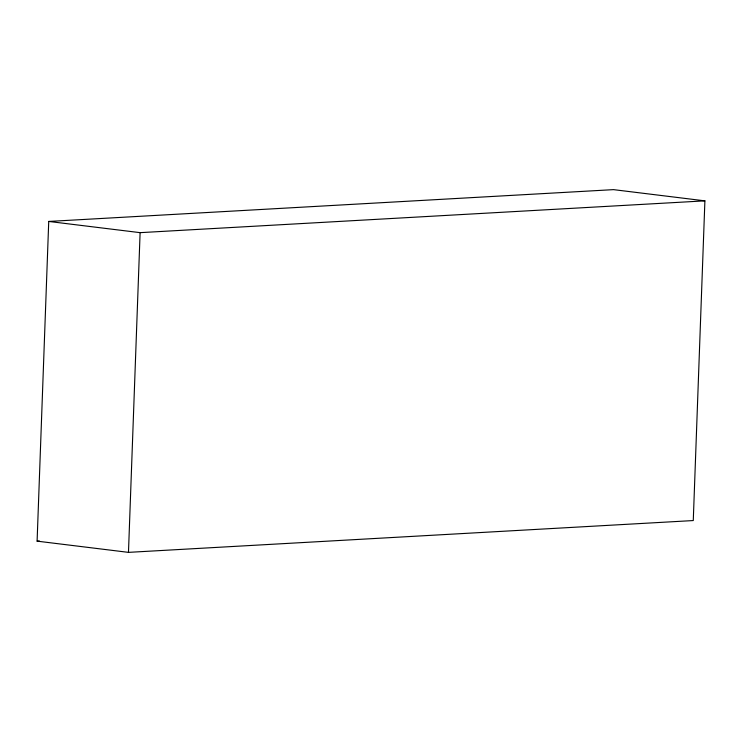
<?xml version="1.0" encoding="UTF-8"?>
<svg xmlns="http://www.w3.org/2000/svg" width="742" height="742" viewBox="0 0 742 742"><rect width="100%" height="100%" fill="white"/><g stroke="black" fill="none" stroke-linecap="round" stroke-linejoin="round"><path stroke-width="1.11" d="M37.1 541.15L48.731 221.441L613.523 189.637L704.9 200.85L693.269 520.559L128.477 552.363L37.1 541.15L39.419 541.02M128.477 552.363L140.108 232.654L704.9 200.85M48.731 221.441L140.108 232.654"/></g></svg>
